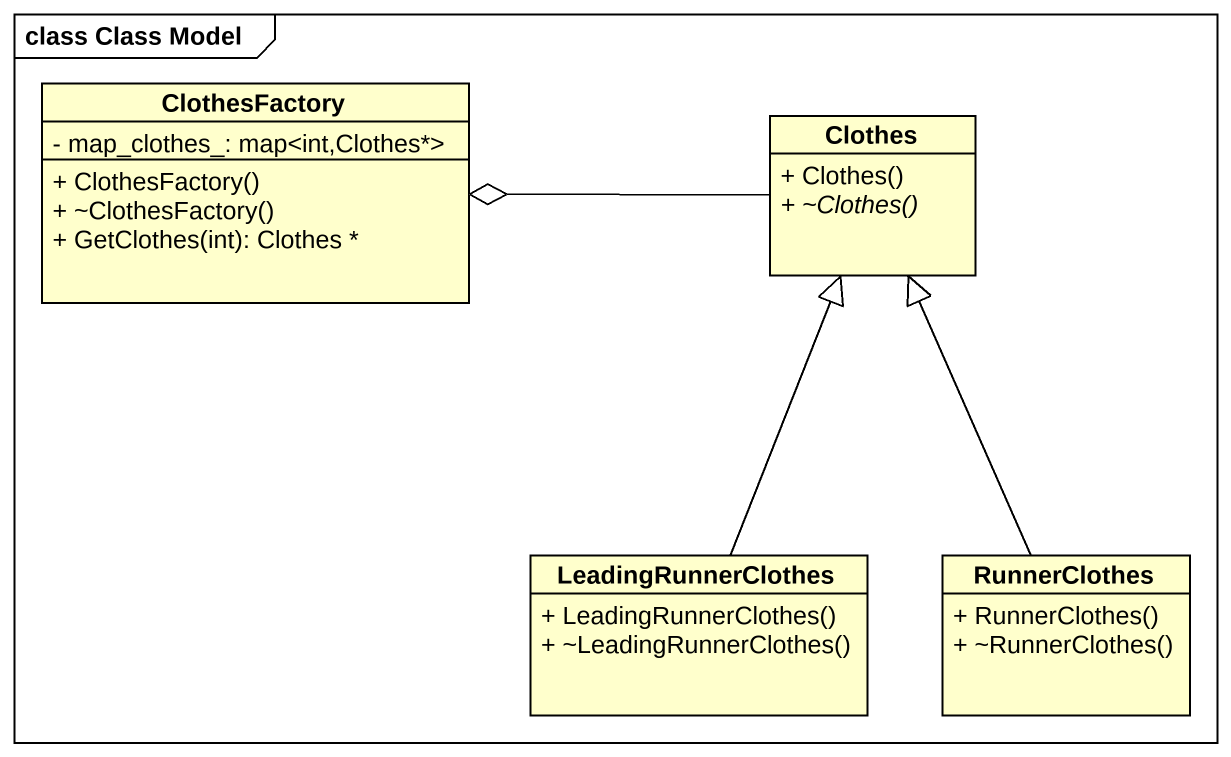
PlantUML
@startuml
mainframe class Class Model
hide circle
hide empty members
skinparam classAttributeIconSize 0
class ClothesFactory {
  - map_clothes_: map<int,Clothes*>
  + ClothesFactory()
  + ~ClothesFactory()
  + GetClothes(int): Clothes *
}
class Clothes {
  + Clothes()
  {abstract} + ~Clothes()
}
class LeadingRunnerClothes {
  + LeadingRunnerClothes()
  + ~LeadingRunnerClothes()
}
class RunnerClothes {
  + RunnerClothes()
  + ~RunnerClothes()
}
Clothes -left-o ClothesFactory
LeadingRunnerClothes -up-|> Clothes
RunnerClothes -up-|> Clothes
@enduml
